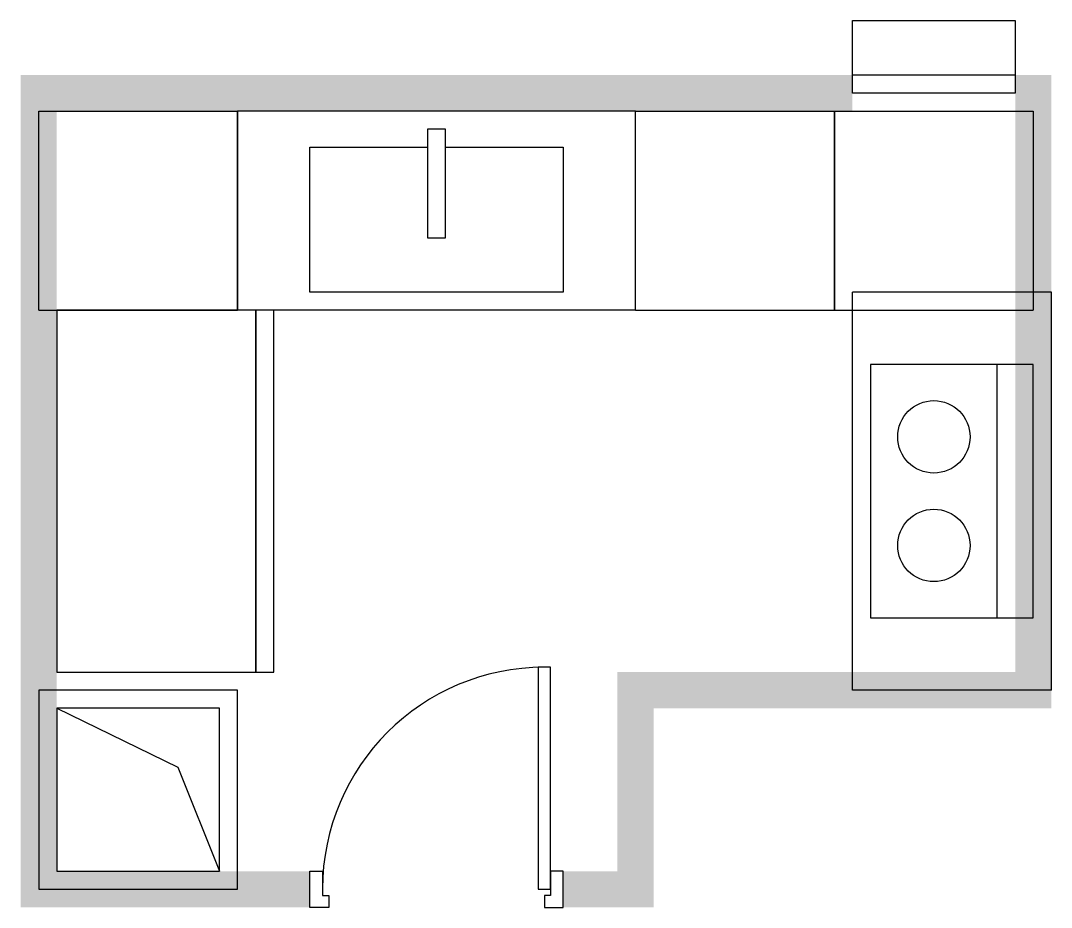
# Model space of a CAD drawing. Header units: millimetres. Extents: x 500 to 3350, y -600 to 1850.
import ezdxf

# ---------------------------------------------------------------- set-up
doc = ezdxf.new("R2010")
doc.units = ezdxf.units.MM

# ---------------------------------------------------------------- blocks, each defined once
blk = doc.blocks.new('Door_Narrow')
at = {"color": 7}
for p, q in [((-50, -200), (-50, -234.6)), ((50, -200), (-50, -200)), ((-50, -200), (-50, -234.6)), ((50, -251.9), (50, -200)), ((50, -251.9), (50, -200)), ((0, -234.6), (-613.5, -234.6)), ((-613.5, -234.6), (-613.5, -269.2)), ((-50, -234.6), (17.3, -234.6)), ((-50, -234.6), (17.3, -234.6)), ((0, -269.2), (0, -234.6)), ((17.3, -234.6), (17.3, -251.9)), ((17.3, -234.6), (17.3, -251.9)), ((17.3, -251.9), (50, -251.9)), ((17.3, -251.9), (50, -251.9)), ((-613.5, -269.2), (0, -269.2)), ((17.3, -865.4), (17.3, -848.1)), ((17.3, -848.1), (50, -848.1)), ((50, -848.1), (50, -900)), ((-50, -900), (-50, -865.4)), ((-50, -865.4), (17.3, -865.4)), ((50, -900), (-50, -900))]:
    blk.add_line(p, q, dxfattribs=at)
blk.add_arc((0, -251.9), 613.5, 180, 269.9, dxfattribs=at)
for points in [[(50, 0), (-50, 0), (50, -200), (-50, -200)], [(50, -900), (-50, -900), (50, -1100), (-50, -1100)]]:
    blk.add_solid(points, dxfattribs=at)
blk = doc.blocks.new('Shaft')
for points in [[(0, 0), (550, 0), (550, 550), (0, 550)], [(50, 50), (500, 50), (500, 500), (50, 500)]]:
    blk.add_lwpolyline(points, close=True)
blk.add_lwpolyline([(50, 500), (385, 337.3), (500, 50)])
blk = doc.blocks.new('counter')
for p, q in [((0, -600), (0, -50)), ((0, -50), (550, -50)), ((550, -50), (550, -600)), ((0, -600), (550, -600))]:
    blk.add_line(p, q)
blk = doc.blocks.new('Frig')
for points in [[(600, -50), (50, -50), (50, -1050), (600, -1050)], [(650, -50), (600, -50), (600, -1050), (650, -1050)]]:
    blk.add_lwpolyline(points, close=True)
blk = doc.blocks.new('Sink')
for p, q in [((600, 550), (50, 550)), ((50, 550), (50, -550)), ((600, 550), (600, -550)), ((600, -550), (50, -550))]:
    blk.add_line(p, q)
blk.add_lwpolyline([(150, 25), (150, 350), (550, 350), (550, -350), (150, -350), (150, -25)])
blk.add_lwpolyline([(100, -25), (400, -25), (400, 25), (100, 25)], close=True)
blk = doc.blocks.new('Stove')
for p, q in [((-600, 550), (-600, -550)), ((-600, 550), (-50, 550)), ((-50, 550), (-50, -550)), ((-450, 350), (-450, -350)), ((-600, -550), (-50, -550))]:
    blk.add_line(p, q)
blk.add_lwpolyline([(-550, -350), (-100, -350), (-100, 350), (-550, 350)], close=True)
for centre in [(-275, 150), (-275, -150)]:
    blk.add_circle(centre, 100)
blk = doc.blocks.new('AllBlock')
at = {"true_color": 0xffffff}
blk.add_line((2800, 1700), (3250, 1700), dxfattribs=at)
blk.add_lwpolyline([(2800, 1650), (2800, 1850), (3250, 1850), (3250, 1650)], close=True, dxfattribs=at)
for points in [[(500, 1700), (500, 1050), (600, 1700), (600, 1050)], [(500, 1700), (500, 1600), (1150, 1700), (1150, 1600)], [(1050, 1700), (1050, 1600), (1700, 1700), (1700, 1600)], [(1600, 1700), (1600, 1600), (2250, 1700), (2250, 1600)], [(2150, 1700), (2150, 1600), (2800, 1700), (2800, 1600)], [(3250, 1700), (3250, 1050), (3350, 1700), (3350, 1050)], [(500, 1150), (500, 500), (600, 1150), (600, 500)], [(3250, 1150), (3250, 500), (3350, 1150), (3350, 500)], [(500, 600), (500, -50), (600, 600), (600, -50)], [(3250, 600), (3250, -50), (3350, 600), (3350, -50)], [(500, 50), (500, -600), (600, 50), (600, -600)], [(2150, 50), (2150, -50), (2800, 50), (2800, -50)], [(2150, 50), (2150, -600), (2250, 50), (2250, -600)], [(2700, 50), (2700, -50), (3350, 50), (3350, -50)], [(500, -500), (500, -600), (1150, -500), (1150, -600)]]:
    blk.add_solid(points)
for name, p in [('counter', (550, 1650)), ('counter', (2200, 1650)), ('counter', (2750, 1650)), ('Frig', (550, 1100)), ('Shaft', (550, -550))]:
    blk.add_blockref(name, p)
for name, p, rotation in [('Sink', (1650, 1650), -90), ('Stove', (2750, 550), 180), ('Door_Narrow', (2200, -550), -90)]:
    blk.add_blockref(name, p, dxfattribs=dict(rotation=rotation))

msp = doc.modelspace()

# ---------------------------------------------------------------- block references
msp.add_blockref('AllBlock', (0, 0))

doc.saveas('drawing.dxf')
